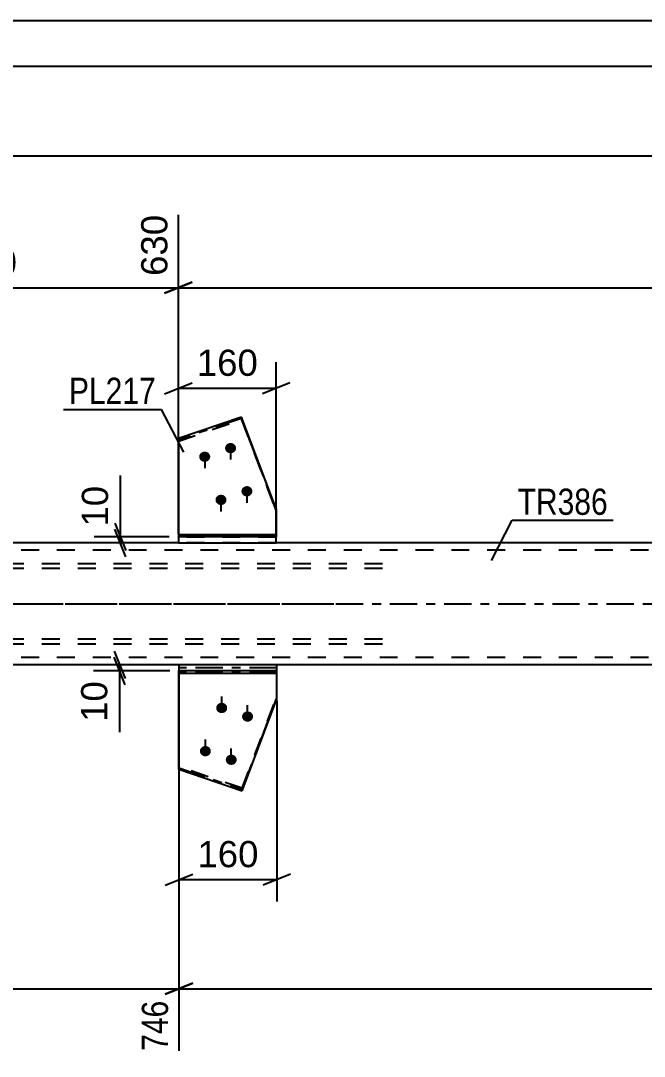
# Model space of a CAD drawing. Header units: millimetres. Extents: x 0 to 841, y 0 to 594.
# Drawn here: x 70.5 to 138.6, y 480.7 to 594 of the extents above; entities that cross this region are included whole.
import ezdxf

# ---------------------------------------------------------------- set-up
doc = ezdxf.new("R2010")
doc.units = ezdxf.units.MM
doc.linetypes.add('DXK_LINE_DOT2', pattern=[3.9198, 1.9599, -1.9599])
doc.linetypes.add('DXK_LINE_DOT3', pattern=[5.9187, 2.979, -0.9799, 0.9799, -0.9799])
doc.styles.add('Arial', font='ARIAL.TTF', dxfattribs={"height": 0.2})
doc.styles.add('Arial Narrow', font='ARIALN.TTF', dxfattribs={"height": 0.2})

# ---------------------------------------------------------------- blocks, each defined once
blk = doc.blocks.new('Unknown-318890635-1126')
at = {"color": 5, "linetype": 'Continuous'}
for p, q in [((841, 594), (0, 594)), ((836, 589), (5, 589))]:
    blk.add_line(p, q, dxfattribs=at)
blk = doc.blocks.new('Bolt-318890635-2976 - 2944')
at = {"linetype": 'Continuous'}
for points in [[(92.45, 519.4), (92.57, 519.39), (92.69, 519.35), (92.8, 519.29), (92.89, 519.21), (92.97, 519.12), (93.02, 519.01), (93.04, 518.89), (93.04, 518.78), (93.02, 518.66), (92.97, 518.55), (92.89, 518.46), (92.8, 518.38), (92.69, 518.32), (92.57, 518.28), (92.45, 518.27), (92.32, 518.28), (92.2, 518.32), (92.1, 518.38), (92, 518.46), (91.93, 518.55), (91.88, 518.66), (91.85, 518.78), (91.85, 518.89), (91.88, 519.01), (91.93, 519.12), (92, 519.21), (92.1, 519.29), (92.2, 519.35), (92.32, 519.39)], [(95.28, 518.46), (95.4, 518.44), (95.52, 518.41), (95.63, 518.35), (95.72, 518.27), (95.79, 518.18), (95.85, 518.07), (95.87, 517.95), (95.87, 517.83), (95.85, 517.72), (95.79, 517.61), (95.72, 517.52), (95.63, 517.44), (95.52, 517.38), (95.4, 517.34), (95.28, 517.33), (95.15, 517.34), (95.03, 517.38), (94.92, 517.44), (94.83, 517.52), (94.76, 517.61), (94.7, 517.72), (94.68, 517.83), (94.68, 517.95), (94.7, 518.07), (94.76, 518.18), (94.83, 518.27), (94.92, 518.35), (95.03, 518.41), (95.15, 518.44)], [(90.67, 514.68), (90.79, 514.66), (90.91, 514.63), (91.02, 514.57), (91.11, 514.49), (91.18, 514.39), (91.24, 514.29), (91.26, 514.17), (91.26, 514.05), (91.24, 513.94), (91.18, 513.83), (91.11, 513.73), (91.02, 513.66), (90.91, 513.6), (90.79, 513.56), (90.67, 513.55), (90.54, 513.56), (90.42, 513.6), (90.31, 513.66), (90.22, 513.73), (90.15, 513.83), (90.09, 513.94), (90.07, 514.05), (90.07, 514.17), (90.09, 514.29), (90.15, 514.39), (90.22, 514.49), (90.31, 514.57), (90.42, 514.63), (90.54, 514.66)], [(93.49, 513.73), (93.62, 513.72), (93.74, 513.68), (93.85, 513.63), (93.94, 513.55), (94.01, 513.45), (94.06, 513.34), (94.09, 513.23), (94.09, 513.11), (94.06, 513), (94.01, 512.89), (93.94, 512.79), (93.85, 512.71), (93.74, 512.65), (93.62, 512.62), (93.49, 512.61), (93.37, 512.62), (93.25, 512.65), (93.14, 512.71), (93.05, 512.79), (92.97, 512.89), (92.92, 513), (92.9, 513.11), (92.9, 513.23), (92.92, 513.34), (92.97, 513.45), (93.05, 513.55), (93.14, 513.63), (93.25, 513.68), (93.37, 513.72)]]:
    blk.add_hatch(color=1, dxfattribs=at).paths.add_polyline_path(points)
at = {"color": 1, "linetype": 'Continuous'}
for p, q in [((92.45, 518.38), (92.45, 520.09)), ((95.28, 517.44), (95.28, 519.15)), ((90.67, 513.66), (90.67, 515.37)), ((93.49, 512.71), (93.49, 514.42))]:
    blk.add_line(p, q, dxfattribs=at)
blk = doc.blocks.new('Part-318890635-2979 - 2944')
at = {"color": 7, "linetype": 'DXK_LINE_DOT2'}
for p, q in [((87.78, 522.88), (87.78, 522.92)), ((87.78, 522.92), (98.48, 522.92)), ((87.78, 522.88), (87.78, 522.92)), ((98.48, 522.88), (98.48, 522.92)), ((98.48, 522.88), (98.48, 522.92)), ((94.69, 510.05), (98.48, 520.09)), ((94.69, 510.05), (87.78, 512.41)), ((94.69, 509.78), (94.69, 510.05))]:
    blk.add_line(p, q, dxfattribs=at)
at = {"color": 2, "linetype": 'Continuous'}
for p, q in [((87.78, 512.14), (87.78, 522.88)), ((87.78, 522.64), (98.48, 522.64)), ((98.48, 519.82), (98.48, 522.88)), ((94.69, 509.78), (98.48, 519.82)), ((87.78, 512.14), (94.69, 509.78))]:
    blk.add_line(p, q, dxfattribs=at)
at = {"color": 7, "linetype": 'DXK_LINE_DOT3'}
for p, q in [((98.48, 522.78), (87.78, 522.78)), ((87.78, 522.78), (87.78, 512.27)), ((94.69, 509.92), (98.48, 519.95)), ((87.78, 512.27), (94.69, 509.92))]:
    blk.add_line(p, q, dxfattribs=at)
blk = doc.blocks.new('Part-318890635-3013 - 2944')
at = {"color": 7, "linetype": 'DXK_LINE_DOT2'}
for p, q in [((55.12, 534.53), (55.69, 534.61)), ((110.03, 534.61), (55.69, 534.61)), ((65.47, 534.53), (64.91, 534.61)), ((55.14, 533.9), (55.12, 534.53)), ((55.12, 534.53), (55.14, 534.3)), ((55.14, 534.3), (55.14, 526.13)), ((55.14, 533.9), (55.16, 533.93)), ((55.16, 533.93), (55.4, 534.04)), ((55.4, 534.04), (55.69, 534.08)), ((110.03, 534.08), (55.69, 534.08)), ((64.91, 534.08), (65.19, 534.04)), ((65.59, 533.75), (65.65, 533.55)), ((65.65, 526.88), (65.65, 533.55)), ((66.38, 533.55), (66.27, 533.96)), ((66.38, 526.88), (66.38, 533.55)), ((65.65, 526.88), (65.59, 526.68)), ((66.27, 526.47), (66.38, 526.88)), ((55.14, 526.53), (55.12, 525.9)), ((55.12, 525.9), (55.14, 526.13)), ((55.12, 525.9), (55.69, 525.81)), ((55.16, 526.5), (55.14, 526.53)), ((55.4, 526.39), (55.16, 526.5)), ((55.69, 526.35), (55.4, 526.39)), ((110.03, 526.35), (55.69, 526.35)), ((110.03, 525.81), (55.69, 525.81)), ((65.19, 526.39), (64.91, 526.35)), ((64.91, 525.81), (65.47, 525.9))]:
    blk.add_line(p, q, dxfattribs=at)
at = {"color": 7, "linetype": 'DXK_LINE_DOT3'}
blk.add_line((60.3, 530.21), (105.42, 530.21), dxfattribs=at)
at = {"color": 7, "linetype": 'DXK_LINE_DOT2'}
for centre, radius, start, end in [((65.02, 533.39), 0.673, 32.6712, 75.6112), ((65.14, 533.23), 1.35, 32.6712, 75.6112), ((65.02, 527.04), 0.673, 284.3888, 327.3288), ((65.14, 527.2), 1.35, 284.3888, 327.3288)]:
    blk.add_arc(centre, radius, start, end, dxfattribs=at)
blk = doc.blocks.new('Part-318890635-3046 - 2944')
at = {"color": 2, "linetype": 'Continuous'}
for p, q in [((98.48, 523.55), (87.78, 523.55)), ((87.78, 523.55), (87.78, 522.88)), ((98.48, 522.88), (98.48, 523.55)), ((98.48, 522.88), (87.78, 522.88))]:
    blk.add_line(p, q, dxfattribs=at)
at = {"color": 7, "linetype": 'DXK_LINE_DOT3'}
blk.add_line((98.48, 523.22), (87.78, 523.22), dxfattribs=at)
blk = doc.blocks.new('Part-318890635-3063 - 2944')
at = {"color": 2, "linetype": 'Continuous'}
for p, q in [((87.71, 536.88), (55.74, 536.88)), ((268.47, 536.88), (98.4, 536.88)), ((87.78, 523.55), (55.74, 523.55)), ((268.47, 523.55), (98.48, 523.55))]:
    blk.add_line(p, q, dxfattribs=at)
at = {"color": 7, "linetype": 'DXK_LINE_DOT2'}
for p, q in [((98.4, 536.88), (87.71, 536.88)), ((268.47, 536.08), (45.74, 536.08)), ((268.47, 524.35), (45.74, 524.35)), ((98.48, 523.55), (87.78, 523.55))]:
    blk.add_line(p, q, dxfattribs=at)
at = {"color": 7, "linetype": 'DXK_LINE_DOT3'}
blk.add_line((45.74, 530.21), (268.47, 530.21), dxfattribs=at)
blk = doc.blocks.new('Part-318890635-3068 - 2944')
at = {"color": 2, "linetype": 'Continuous'}
for p, q in [((94.62, 550.65), (87.71, 548.29)), ((98.4, 540.61), (94.62, 550.65)), ((87.71, 548.29), (87.71, 537.55)), ((98.4, 540.61), (98.4, 537.55)), ((87.71, 537.79), (98.4, 537.79))]:
    blk.add_line(p, q, dxfattribs=at)
at = {"color": 7, "linetype": 'DXK_LINE_DOT3'}
for p, q in [((94.62, 550.51), (87.71, 548.16)), ((98.4, 540.47), (94.62, 550.51)), ((98.4, 537.65), (98.4, 540.47)), ((87.71, 537.65), (98.4, 537.65))]:
    blk.add_line(p, q, dxfattribs=at)
at = {"color": 7, "linetype": 'DXK_LINE_DOT2'}
for p, q in [((94.62, 550.65), (94.62, 550.37)), ((87.71, 548.02), (94.62, 550.37)), ((94.62, 550.37), (98.4, 540.34)), ((87.71, 537.51), (87.71, 537.55)), ((87.71, 537.55), (87.71, 537.51)), ((98.4, 537.51), (87.71, 537.51)), ((98.4, 537.55), (98.4, 537.51)), ((98.4, 537.55), (98.4, 537.51))]:
    blk.add_line(p, q, dxfattribs=at)
blk = doc.blocks.new('Bolt-318890635-3070 - 2944')
at = {"linetype": 'Continuous'}
for points in [[(93.42, 546.69), (93.29, 546.71), (93.17, 546.74), (93.07, 546.8), (92.97, 546.88), (92.9, 546.98), (92.85, 547.08), (92.82, 547.2), (92.82, 547.32), (92.85, 547.43), (92.9, 547.54), (92.97, 547.64), (93.07, 547.71), (93.17, 547.77), (93.29, 547.81), (93.42, 547.82), (93.54, 547.81), (93.66, 547.77), (93.77, 547.71), (93.86, 547.64), (93.94, 547.54), (93.99, 547.43), (94.02, 547.32), (94.02, 547.2), (93.99, 547.08), (93.94, 546.98), (93.86, 546.88), (93.77, 546.8), (93.66, 546.74), (93.54, 546.71)], [(90.59, 545.75), (90.47, 545.76), (90.35, 545.8), (90.24, 545.86), (90.15, 545.94), (90.07, 546.03), (90.02, 546.14), (89.99, 546.26), (89.99, 546.37), (90.02, 546.49), (90.07, 546.6), (90.15, 546.69), (90.24, 546.77), (90.35, 546.83), (90.47, 546.87), (90.59, 546.88), (90.72, 546.87), (90.84, 546.83), (90.94, 546.77), (91.04, 546.69), (91.11, 546.6), (91.16, 546.49), (91.19, 546.37), (91.19, 546.26), (91.16, 546.14), (91.11, 546.03), (91.04, 545.94), (90.94, 545.86), (90.84, 545.8), (90.72, 545.76)], [(95.2, 541.97), (95.08, 541.98), (94.96, 542.02), (94.85, 542.08), (94.76, 542.16), (94.68, 542.25), (94.63, 542.36), (94.61, 542.48), (94.61, 542.59), (94.63, 542.71), (94.68, 542.82), (94.76, 542.91), (94.85, 542.99), (94.96, 543.05), (95.08, 543.09), (95.2, 543.1), (95.33, 543.09), (95.45, 543.05), (95.55, 542.99), (95.65, 542.91), (95.72, 542.82), (95.77, 542.71), (95.8, 542.59), (95.8, 542.48), (95.77, 542.36), (95.72, 542.25), (95.65, 542.16), (95.55, 542.08), (95.45, 542.02), (95.33, 541.98)], [(92.37, 541.03), (92.25, 541.04), (92.13, 541.08), (92.02, 541.14), (91.93, 541.22), (91.85, 541.31), (91.8, 541.42), (91.78, 541.53), (91.78, 541.65), (91.8, 541.77), (91.85, 541.87), (91.93, 541.97), (92.02, 542.05), (92.13, 542.11), (92.25, 542.14), (92.37, 542.16), (92.5, 542.14), (92.62, 542.11), (92.73, 542.05), (92.82, 541.97), (92.89, 541.87), (92.95, 541.77), (92.97, 541.65), (92.97, 541.53), (92.95, 541.42), (92.89, 541.31), (92.82, 541.22), (92.73, 541.14), (92.62, 541.08), (92.5, 541.04)]]:
    blk.add_hatch(color=1, dxfattribs=at).paths.add_polyline_path(points)
at = {"color": 1, "linetype": 'Continuous'}
for p, q in [((93.42, 547.71), (93.42, 546)), ((90.59, 546.77), (90.59, 545.06)), ((95.2, 542.99), (95.2, 541.28)), ((92.37, 542.05), (92.37, 540.34))]:
    blk.add_line(p, q, dxfattribs=at)
blk = doc.blocks.new('Part-318890635-3077 - 2944')
at = {"color": 2, "linetype": 'Continuous'}
for p, q in [((87.71, 537.55), (87.71, 536.88)), ((98.4, 537.55), (87.71, 537.55)), ((87.71, 536.88), (98.4, 536.88)), ((98.4, 536.88), (98.4, 537.55))]:
    blk.add_line(p, q, dxfattribs=at)
blk = doc.blocks.new('StraightDimension-318890635-3282 - 2944')
at = {"color": 7, "linetype": 'Continuous'}
for p, q in [((87.78, 521.78), (87.78, 481.34)), ((38.07, 499.88), (38.07, 485)), ((39.57, 488.72), (36.57, 487.52)), ((86.28, 487.52), (89.28, 488.72)), ((38.07, 488.12), (87.78, 488.12))]:
    blk.add_line(p, q, dxfattribs=at)
at = {"color": 0}
blk.add_wipeout([(66.27, 488.87), (66.27, 493.07), (59.58, 493.07), (59.58, 488.87)], dxfattribs=at)
at = {"color": 3, "style": 'Arial Narrow'}
blk.add_text('746', height=2.863, dxfattribs=at).set_placement((60.18, 489.47))
at = {"color": 0, "linetype": 'Continuous'}
for points in [[(37.47, 487.42), (33.27, 487.42), (33.27, 484.4), (37.47, 484.4)], [(87.18, 487.42), (82.98, 487.42), (82.98, 480.74), (87.18, 480.74)]]:
    blk.add_wipeout(points, dxfattribs=at)
at = {"color": 3, "linetype": 'Continuous', "style": 'Arial Narrow'}
for s, height, p in [('0', 2.86, (36.87, 485)), ('746', 2.863, (86.58, 481.34))]:
    blk.add_text(s, height=height, rotation=90.0002, dxfattribs=at).set_placement(p)
blk = doc.blocks.new('StraightDimension-318890635-3264 - 2944')
at = {"color": 7, "linetype": 'Continuous'}
for p, q in [((87.78, 521.64), (87.78, 497.67)), ((98.48, 519.64), (98.48, 497.67)), ((86.28, 499.47), (89.28, 500.67)), ((99.98, 500.67), (96.98, 499.47)), ((87.78, 500.07), (98.48, 500.07))]:
    blk.add_line(p, q, dxfattribs=at)
at = {"color": 0}
blk.add_wipeout([(97.06, 500.82), (97.06, 505.02), (89.19, 505.02), (89.19, 500.82)], dxfattribs=at)
at = {"color": 3, "style": 'Arial'}
blk.add_text('160', height=2.865, dxfattribs=at).set_placement((89.79, 501.42))
blk = doc.blocks.new('StraightDimension-318890635-3116 - 2944')
at = {"color": 7, "linetype": 'Continuous'}
for p, q in [((87.71, 537.88), (87.71, 572.77)), ((89.21, 565.39), (86.21, 564.19)), ((87.71, 564.79), (286.57, 564.79))]:
    blk.add_line(p, q, dxfattribs=at)
blk = doc.blocks.new('StraightDimension-318890635-3104 - 2944')
at = {"color": 7, "linetype": 'Continuous'}
for p, q in [((87.71, 537.88), (87.71, 572.77)), ((45.74, 537.88), (45.74, 568.32)), ((47.24, 565.39), (44.24, 564.19)), ((86.21, 564.19), (89.21, 565.39)), ((45.74, 564.79), (87.71, 564.79))]:
    blk.add_line(p, q, dxfattribs=at)
at = {"color": 0}
blk.add_wipeout([(70.66, 565.54), (70.66, 569.74), (62.79, 569.74), (62.79, 565.54)], dxfattribs=at)
at = {"color": 3, "style": 'Arial'}
blk.add_text('630', height=2.865, dxfattribs=at).set_placement((63.39, 566.14))
at = {"color": 0, "linetype": 'Continuous'}
for points in [[(87.11, 573.37), (82.91, 573.37), (82.91, 565.49), (87.11, 565.49)], [(45.14, 568.92), (40.94, 568.92), (40.94, 565.49), (45.14, 565.49)]]:
    blk.add_wipeout(points, dxfattribs=at)
at = {"color": 3, "linetype": 'Continuous', "style": 'Arial'}
for s, height, p in [('630', 2.865, (86.51, 566.09)), ('0', 2.87, (44.54, 566.09))]:
    blk.add_text(s, height=height, rotation=90.0002, dxfattribs=at).set_placement(p)
blk = doc.blocks.new('StraightDimension-318890635-3172 - 2944')
at = {"color": 7, "linetype": 'Continuous'}
for p, q in [((87.71, 537.88), (87.71, 556.66)), ((98.4, 537.88), (98.4, 556.66)), ((86.21, 553.21), (89.21, 554.41)), ((99.9, 554.41), (96.9, 553.21)), ((87.71, 553.81), (98.4, 553.81))]:
    blk.add_line(p, q, dxfattribs=at)
at = {"color": 0}
blk.add_wipeout([(96.99, 554.56), (96.99, 558.76), (89.12, 558.76), (89.12, 554.56)], dxfattribs=at)
at = {"color": 3, "style": 'Arial'}
blk.add_text('160', height=2.865, dxfattribs=at).set_placement((89.72, 555.16))
blk = doc.blocks.new('StraightDimension-318890635-3213 - 2944')
at = {"color": 7, "linetype": 'Continuous'}
blk.add_line((38.07, 579.24), (288.24, 579.24), dxfattribs=at)
blk = doc.blocks.new('StraightDimension-318890635-3253 - 2944')
at = {"color": 7, "linetype": 'Continuous'}
for p, q in [((81.37, 537.55), (81.37, 544.25)), ((81.37, 537.55), (81.37, 544.25)), ((80.77, 539.05), (81.97, 536.05)), ((81.97, 535.38), (80.77, 538.38)), ((86.71, 537.55), (78.52, 537.55)), ((86.71, 536.88), (78.52, 536.88)), ((81.37, 536.88), (81.37, 537.55))]:
    blk.add_line(p, q, dxfattribs=at)
at = {"color": 0}
blk.add_wipeout([(80.62, 543.72), (76.42, 543.72), (76.42, 538.07), (80.62, 538.07)], dxfattribs=at)
at = {"color": 3, "style": 'Arial'}
blk.add_text('10', height=2.865, rotation=90.0002, dxfattribs=at).set_placement((80.02, 538.67))
blk = doc.blocks.new('StraightDimension-318890635-3271 - 2944')
at = {"color": 7, "linetype": 'Continuous'}
for p, q in [((80.69, 525.05), (81.89, 522.05)), ((86.78, 523.55), (78.44, 523.55)), ((81.89, 521.38), (80.69, 524.38)), ((81.29, 522.88), (81.29, 523.55)), ((86.78, 522.88), (78.44, 522.88)), ((81.29, 522.88), (81.29, 516.18)), ((81.29, 522.88), (81.29, 516.18))]:
    blk.add_line(p, q, dxfattribs=at)
at = {"color": 0}
blk.add_wipeout([(80.54, 522.36), (76.34, 522.36), (76.34, 516.71), (80.54, 516.71)], dxfattribs=at)
at = {"color": 3, "style": 'Arial'}
blk.add_text('10', height=2.865, rotation=90.0002, dxfattribs=at).set_placement((79.94, 517.31))
blk = doc.blocks.new('StraightDimension-318890635-3285 - 2944')
at = {"color": 7, "linetype": 'Continuous'}
for p, q in [((87.78, 521.78), (87.78, 481.34)), ((89.28, 488.72), (86.28, 487.52)), ((87.78, 488.12), (286.57, 488.12))]:
    blk.add_line(p, q, dxfattribs=at)
blk = doc.blocks.new('Mark-318890635-3059 - 2944')
at = {"color": 30, "linetype": 'Continuous'}
for p, q in [((121.94, 534.96), (124.2, 539.36)), ((124.2, 539.36), (135.26, 539.36))]:
    blk.add_line(p, q, dxfattribs=at)
at = {"color": 0}
blk.add_wipeout([(134.66, 539.96), (134.66, 542.96), (124.8, 542.96), (124.8, 539.96)], dxfattribs=at)
blk.add_wipeout([(134.66, 539.96), (134.66, 542.96), (124.8, 542.96), (124.8, 539.96)], dxfattribs=at)
at = {"color": 3, "style": 'Arial Narrow'}
blk.add_text('TR386', height=2.863, dxfattribs=at).set_placement((124.8, 539.96))
blk = doc.blocks.new('Mark-318890635-3064 - 2944')
at = {"color": 30, "linetype": 'Continuous'}
for p in [(75.15, 551.49), (88.3, 546.81)]:
    blk.add_line(p, (85.85, 551.49), dxfattribs=at)
at = {"color": 0}
blk.add_wipeout([(85.25, 552.09), (85.25, 555.09), (75.75, 555.09), (75.75, 552.09)], dxfattribs=at)
blk.add_wipeout([(85.25, 552.09), (85.25, 555.09), (75.75, 555.09), (75.75, 552.09)], dxfattribs=at)
at = {"color": 3, "style": 'Arial Narrow'}
blk.add_text('PL217', height=2.863, dxfattribs=at).set_placement((75.75, 552.09))

msp = doc.modelspace()

# ---------------------------------------------------------------- block references
for name in ['Unknown-318890635-1126', 'Part-318890635-3068 - 2944', 'Bolt-318890635-3070 - 2944', 'Part-318890635-3063 - 2944', 'Part-318890635-3077 - 2944', 'Part-318890635-3013 - 2944', 'Part-318890635-3046 - 2944', 'Part-318890635-2979 - 2944', 'Bolt-318890635-2976 - 2944']:
    msp.add_blockref(name, (0, 0))

# ---------------------------------------------------------------- next in the draw order: block references
for name in ['StraightDimension-318890635-3116 - 2944', 'StraightDimension-318890635-3282 - 2944']:
    msp.add_blockref(name, (0, 0))

# ---------------------------------------------------------------- next in the draw order: block references
for name in ['StraightDimension-318890635-3104 - 2944', 'Mark-318890635-3059 - 2944', 'StraightDimension-318890635-3264 - 2944']:
    msp.add_blockref(name, (0, 0))

# ---------------------------------------------------------------- next in the draw order: block references
for name in ['StraightDimension-318890635-3172 - 2944', 'StraightDimension-318890635-3271 - 2944']:
    msp.add_blockref(name, (0, 0))

# ---------------------------------------------------------------- next in the draw order: block references
for name in ['StraightDimension-318890635-3213 - 2944', 'StraightDimension-318890635-3253 - 2944', 'StraightDimension-318890635-3285 - 2944']:
    msp.add_blockref(name, (0, 0))

# ---------------------------------------------------------------- next in the draw order: block references
msp.add_blockref('Mark-318890635-3064 - 2944', (0, 0))

doc.saveas('drawing.dxf')
